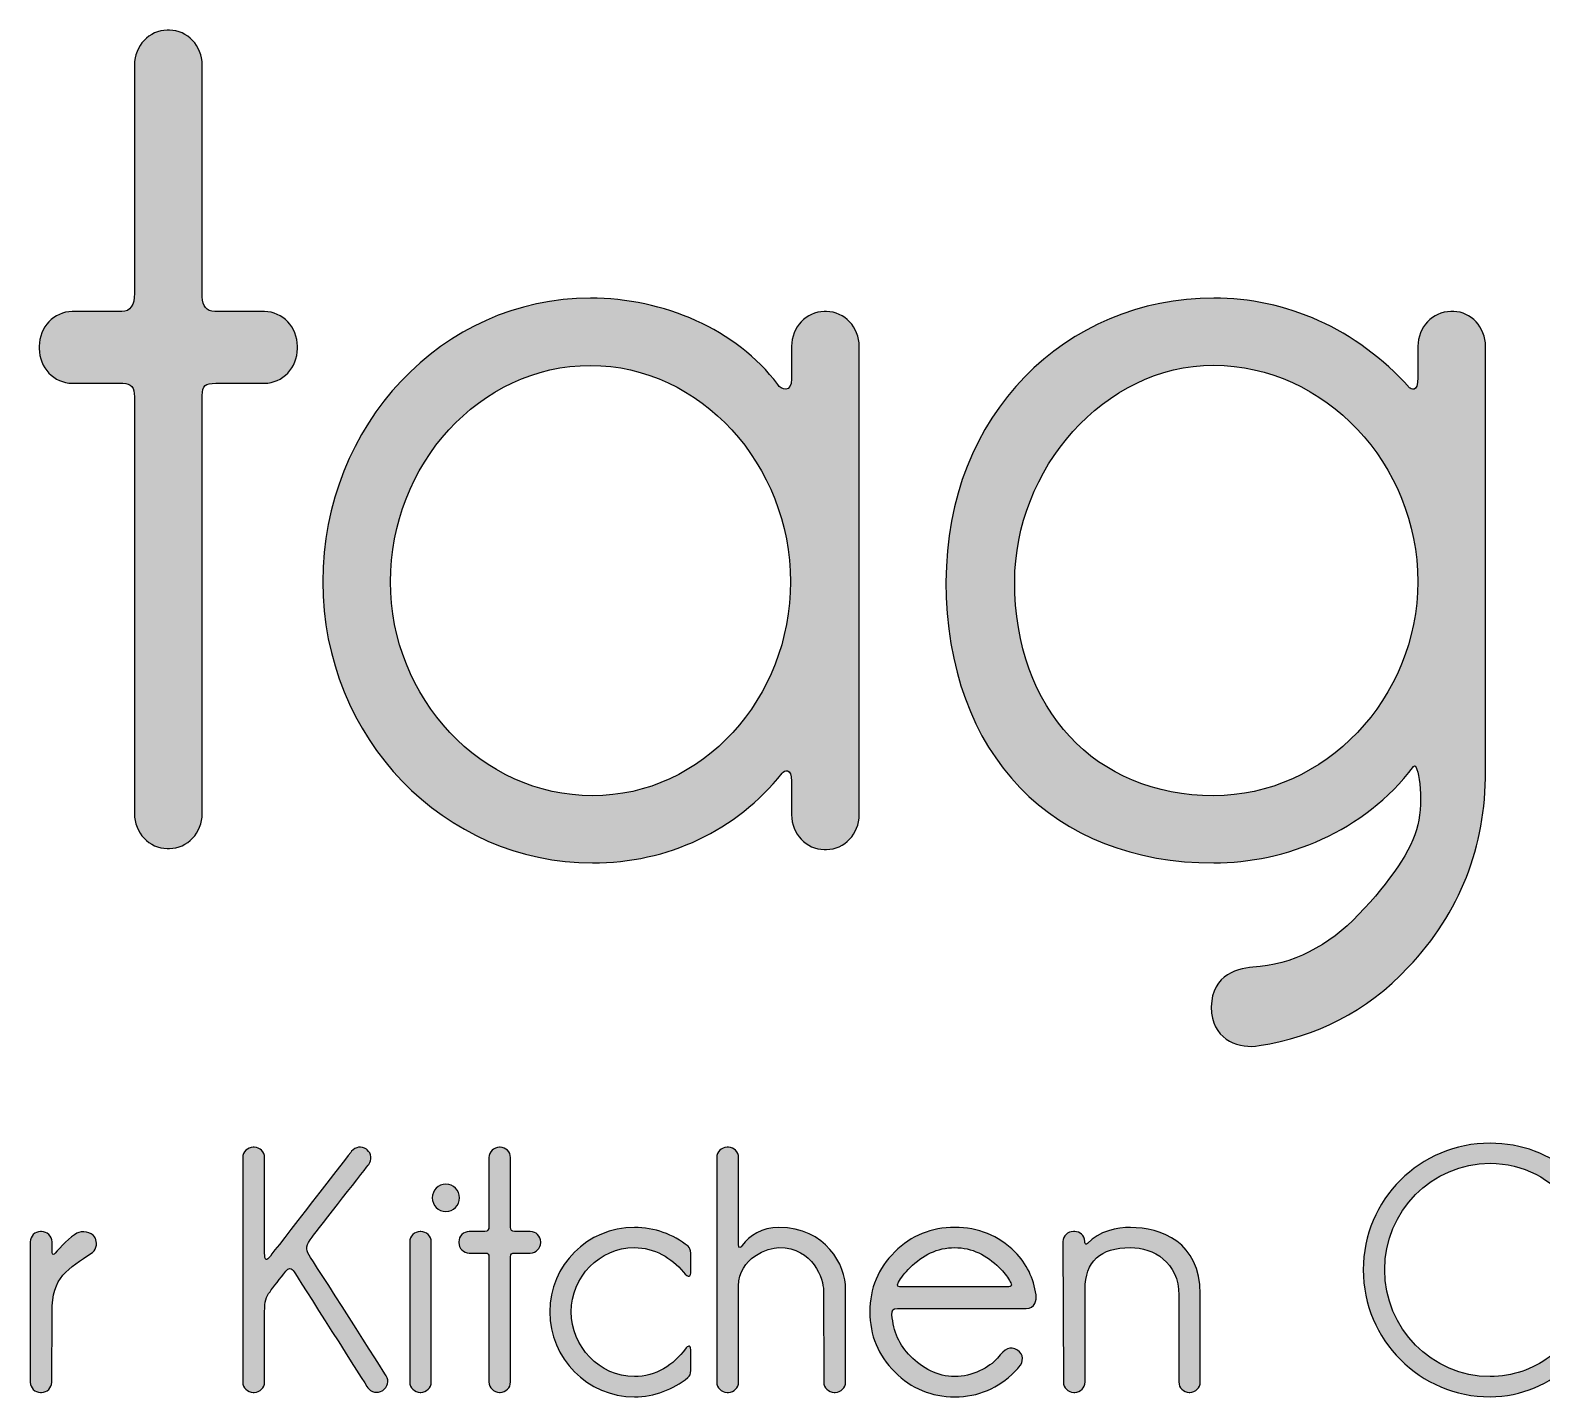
# Model space of a CAD drawing. Extents: x -743 to 1142, y -1188 to 1589.
# Drawn here: x -333.6 to -187.7, y 474.5 to 606.3 of the extents above; entities that cross this region are included whole.
import ezdxf

# ---------------------------------------------------------------- set-up
doc = ezdxf.new("R2010")
doc.units = 0
doc.header["$MEASUREMENT"] = 0
doc.layers.add('LAYER_1', color=7, linetype='CONTINUOUS')

# ---------------------------------------------------------------- blocks, each defined once
blk = doc.blocks.new('BLOCK_21')
at = {"layer": 'LAYER_1'}
h = blk.add_hatch(color=1, dxfattribs=at)
h.dxf.hatch_style = 2
edge = h.paths.add_edge_path()
edge.add_spline(control_points=[(-184.92, 496.03), (-184.69, 495.8), (-184.56, 495.67), (-184.56, 495.35), (-184.56, 495.15), (-184.56, 494.05), (-184.56, 493.27), (-184.56, 492.88), (-184.82, 492.92), (-184.98, 493.14), (-186.77, 495.48), (-189.52, 497), (-192.73, 497), (-198.36, 497), (-202.9, 492.37), (-202.9, 486.73), (-202.9, 481.12), (-198.36, 476.43), (-192.73, 476.43), (-190.59, 476.43), (-188.61, 477.14), (-187.02, 478.31), (-186.9, 478.4), (-186.64, 478.57), (-186.64, 479.25), (-186.64, 479.86), (-186.64, 484.98), (-186.64, 484.98), (-186.64, 485.53), (-186.21, 485.98), (-185.66, 485.98), (-185.66, 485.98), (-185.57, 485.98), (-185.57, 485.98), (-185.02, 485.98), (-184.56, 485.53), (-184.56, 484.98), (-184.56, 484.98), (-184.56, 478.79), (-184.56, 478.44), (-184.56, 478.05), (-184.63, 477.82), (-184.92, 477.59), (-186.99, 475.78), (-189.68, 474.48), (-192.73, 474.48), (-199.5, 474.48), (-204.97, 479.99), (-204.97, 486.73), (-204.97, 493.5), (-199.5, 498.94), (-192.73, 498.94), (-189.68, 498.94), (-186.93, 497.87), (-184.92, 496.03)], knot_values=[0, 0, 0, 0, 1, 1, 1, 2, 2, 2, 3, 3, 3, 4, 4, 4, 5, 5, 5, 6, 6, 6, 7, 7, 7, 8, 8, 8, 9, 9, 9, 10, 10, 10, 11, 11, 11, 12, 12, 12, 13, 13, 13, 14, 14, 14, 15, 15, 15, 16, 16, 16, 17, 17, 17, 18, 18, 18, 18], degree=3, periodic=1)
h = blk.add_hatch(color=1, dxfattribs=at)
h.dxf.hatch_style = 2
edge = h.paths.add_edge_path()
edge.add_spline(control_points=[(-306.67, 488.15), (-306.28, 487.6), (-299.22, 476.49), (-299.22, 476.49), (-298.93, 476.04), (-299.06, 475.42), (-299.55, 475.1), (-299.55, 475.1), (-299.61, 475.07), (-299.61, 475.07), (-300.06, 474.78), (-300.71, 474.91), (-301, 475.36), (-301, 475.36), (-307.84, 486.11), (-308.1, 486.53), (-308.36, 486.96), (-308.65, 486.92), (-308.91, 486.6), (-309.39, 485.95), (-310.17, 484.98), (-310.43, 484.62), (-310.82, 484.14), (-310.95, 483.65), (-310.95, 482.71), (-310.95, 481.77), (-310.95, 475.91), (-310.95, 475.91), (-310.95, 475.36), (-311.4, 474.91), (-311.95, 474.91), (-311.95, 474.91), (-312.05, 474.91), (-312.05, 474.91), (-312.6, 474.91), (-313.06, 475.36), (-313.06, 475.91), (-313.06, 475.91), (-313.06, 497.55), (-313.06, 497.55), (-313.06, 498.1), (-312.6, 498.55), (-312.05, 498.55), (-312.05, 498.55), (-311.95, 498.55), (-311.95, 498.55), (-311.4, 498.55), (-310.95, 498.1), (-310.95, 497.55), (-310.95, 497.55), (-310.95, 489.06), (-310.95, 488.35), (-310.95, 487.6), (-310.79, 487.54), (-310.4, 488.06), (-310.01, 488.58), (-302.56, 498.16), (-302.56, 498.16), (-302.2, 498.62), (-301.59, 498.68), (-301.13, 498.36), (-301.13, 498.36), (-301.07, 498.29), (-301.07, 498.29), (-300.65, 497.97), (-300.55, 497.32), (-300.91, 496.9), (-300.91, 496.9), (-305.8, 490.62), (-306.38, 489.87), (-306.96, 489.13), (-307.03, 488.74), (-306.67, 488.15)], knot_values=[0, 0, 0, 0, 1, 1, 1, 2, 2, 2, 3, 3, 3, 4, 4, 4, 5, 5, 5, 6, 6, 6, 7, 7, 7, 8, 8, 8, 9, 9, 9, 10, 10, 10, 11, 11, 11, 12, 12, 12, 13, 13, 13, 14, 14, 14, 15, 15, 15, 16, 16, 16, 17, 17, 17, 18, 18, 18, 19, 19, 19, 20, 20, 20, 21, 21, 21, 22, 22, 22, 23, 23, 23, 24, 24, 24, 24], degree=3, periodic=1)
h = blk.add_hatch(color=1, dxfattribs=at)
h.dxf.hatch_style = 2
edge = h.paths.add_edge_path()
edge.add_spline(control_points=[(-284.32, 489.42), (-284.32, 489.42), (-284.32, 489.35), (-284.32, 489.35), (-284.32, 488.8), (-284.77, 488.35), (-285.32, 488.35), (-285.32, 488.35), (-286.52, 488.35), (-286.81, 488.35), (-287.14, 488.35), (-287.23, 488.28), (-287.23, 487.99), (-287.23, 487.7), (-287.23, 475.91), (-287.23, 475.91), (-287.23, 475.36), (-287.69, 474.91), (-288.24, 474.91), (-288.24, 474.91), (-288.3, 474.91), (-288.3, 474.91), (-288.85, 474.91), (-289.31, 475.36), (-289.31, 475.91), (-289.31, 475.91), (-289.31, 487.67), (-289.31, 487.96), (-289.31, 488.22), (-289.4, 488.35), (-289.66, 488.35), (-289.89, 488.35), (-291.22, 488.35), (-291.22, 488.35), (-291.77, 488.35), (-292.22, 488.8), (-292.22, 489.35), (-292.22, 489.35), (-292.22, 489.42), (-292.22, 489.42), (-292.22, 489.97), (-291.77, 490.42), (-291.22, 490.42), (-291.22, 490.42), (-289.96, 490.42), (-289.7, 490.42), (-289.44, 490.42), (-289.31, 490.62), (-289.31, 490.94), (-289.31, 491.3), (-289.31, 497.55), (-289.31, 497.55), (-289.31, 498.1), (-288.85, 498.55), (-288.3, 498.55), (-288.3, 498.55), (-288.24, 498.55), (-288.24, 498.55), (-287.69, 498.55), (-287.23, 498.1), (-287.23, 497.55), (-287.23, 497.55), (-287.23, 491.13), (-287.23, 490.84), (-287.23, 490.58), (-287.1, 490.42), (-286.85, 490.42), (-286.59, 490.42), (-285.32, 490.42), (-285.32, 490.42), (-284.77, 490.42), (-284.32, 489.97), (-284.32, 489.42)], knot_values=[0, 0, 0, 0, 1, 1, 1, 2, 2, 2, 3, 3, 3, 4, 4, 4, 5, 5, 5, 6, 6, 6, 7, 7, 7, 8, 8, 8, 9, 9, 9, 10, 10, 10, 11, 11, 11, 12, 12, 12, 13, 13, 13, 14, 14, 14, 15, 15, 15, 16, 16, 16, 17, 17, 17, 18, 18, 18, 19, 19, 19, 20, 20, 20, 21, 21, 21, 22, 22, 22, 23, 23, 23, 24, 24, 24, 24], degree=3, periodic=1)
h = blk.add_hatch(color=1, dxfattribs=at)
h.dxf.hatch_style = 2
edge = h.paths.add_edge_path()
edge.add_spline(control_points=[(-254.9, 484.85), (-254.9, 484.85), (-254.9, 476.59), (-254.9, 476.59), (-254.9, 476.59), (-254.9, 475.91), (-254.9, 475.91), (-254.9, 475.36), (-255.35, 474.91), (-255.9, 474.91), (-255.9, 474.91), (-256, 474.91), (-256, 474.91), (-256.55, 474.91), (-257.01, 475.36), (-257.01, 475.91), (-257.01, 475.91), (-257.04, 484.72), (-257.04, 484.72), (-257.04, 485.82), (-257.98, 488.87), (-261.35, 488.87), (-262.35, 488.87), (-265.23, 487.9), (-265.23, 485.17), (-265.23, 484.88), (-265.23, 475.91), (-265.23, 475.91), (-265.23, 475.36), (-265.66, 474.91), (-266.21, 474.91), (-266.21, 474.91), (-266.34, 474.91), (-266.34, 474.91), (-266.89, 474.91), (-267.34, 475.36), (-267.34, 475.91), (-267.34, 475.91), (-267.34, 476.36), (-267.34, 476.36), (-267.34, 476.36), (-267.34, 497.55), (-267.34, 497.55), (-267.34, 498.1), (-266.89, 498.55), (-266.34, 498.55), (-266.34, 498.55), (-266.21, 498.55), (-266.21, 498.55), (-265.66, 498.55), (-265.23, 498.1), (-265.23, 497.55), (-265.23, 497.55), (-265.23, 489.45), (-265.23, 489.19), (-265.23, 488.67), (-264.98, 488.9), (-264.88, 489.06), (-264.2, 490.03), (-262.97, 490.81), (-261.35, 490.81), (-256.78, 490.81), (-254.9, 487.18), (-254.9, 484.85)], knot_values=[0, 0, 0, 0, 1, 1, 1, 2, 2, 2, 3, 3, 3, 4, 4, 4, 5, 5, 5, 6, 6, 6, 7, 7, 7, 8, 8, 8, 9, 9, 9, 10, 10, 10, 11, 11, 11, 12, 12, 12, 13, 13, 13, 14, 14, 14, 15, 15, 15, 16, 16, 16, 17, 17, 17, 18, 18, 18, 19, 19, 19, 20, 20, 20, 21, 21, 21, 21], degree=3, periodic=1)
h = blk.add_hatch(color=1, dxfattribs=at)
h.dxf.hatch_style = 2
edge = h.paths.add_edge_path()
edge.add_spline(control_points=[(-327.57, 488.41), (-329.94, 486.76), (-331.46, 486.11), (-331.46, 482.65), (-331.46, 482.65), (-331.49, 475.88), (-331.49, 475.88), (-331.49, 475.33), (-331.94, 474.91), (-332.49, 474.91), (-332.49, 474.91), (-332.56, 474.91), (-332.56, 474.91), (-333.11, 474.91), (-333.56, 475.33), (-333.56, 475.88), (-333.56, 475.88), (-333.56, 489.42), (-333.56, 489.42), (-333.56, 489.97), (-333.11, 490.42), (-332.56, 490.42), (-332.56, 490.42), (-332.49, 490.42), (-332.49, 490.42), (-331.94, 490.42), (-331.46, 489.97), (-331.46, 489.42), (-331.46, 489.42), (-331.46, 488.67), (-331.46, 488.41), (-331.46, 488.12), (-331.26, 488.19), (-331.17, 488.32), (-330.68, 488.9), (-329.68, 489.94), (-329.06, 490.26), (-328.58, 490.52), (-327.67, 490.42), (-327.34, 489.87), (-327.34, 489.84), (-327.31, 489.81), (-327.28, 489.77), (-327.12, 489.45), (-327.08, 488.74), (-327.57, 488.41)], knot_values=[0, 0, 0, 0, 1, 1, 1, 2, 2, 2, 3, 3, 3, 4, 4, 4, 5, 5, 5, 6, 6, 6, 7, 7, 7, 8, 8, 8, 9, 9, 9, 10, 10, 10, 11, 11, 11, 12, 12, 12, 13, 13, 13, 14, 14, 14, 15, 15, 15, 15], degree=3, periodic=1)
h = blk.add_hatch(color=1, dxfattribs=at)
h.dxf.hatch_style = 2
edge = h.paths.add_edge_path()
edge.add_spline(control_points=[(-294.88, 489.42), (-294.88, 489.42), (-294.88, 475.91), (-294.88, 475.91), (-294.88, 475.36), (-295.33, 474.91), (-295.88, 474.91), (-295.88, 474.91), (-295.95, 474.91), (-295.95, 474.91), (-296.5, 474.91), (-296.95, 475.36), (-296.95, 475.91), (-296.95, 475.91), (-296.95, 489.42), (-296.95, 489.42), (-296.95, 489.97), (-296.5, 490.42), (-295.95, 490.42), (-295.95, 490.42), (-295.88, 490.42), (-295.88, 490.42), (-295.33, 490.42), (-294.88, 489.97), (-294.88, 489.42)], knot_values=[0, 0, 0, 0, 1, 1, 1, 2, 2, 2, 3, 3, 3, 4, 4, 4, 5, 5, 5, 6, 6, 6, 7, 7, 7, 8, 8, 8, 8], degree=3, periodic=1)
h = blk.add_hatch(color=1, dxfattribs=at)
h.dxf.hatch_style = 2
edge = h.paths.add_edge_path()
edge.add_spline(control_points=[(-269.84, 479.02), (-269.84, 478.63), (-269.84, 477.59), (-269.84, 477.01), (-269.84, 476.69), (-269.93, 476.49), (-270.13, 476.33), (-271.52, 475.2), (-273.34, 474.48), (-275.28, 474.48), (-279.81, 474.48), (-283.44, 478.18), (-283.44, 482.68), (-283.44, 487.18), (-279.81, 490.81), (-275.28, 490.81), (-273.34, 490.81), (-271.52, 490.16), (-270.1, 489), (-269.97, 488.87), (-269.84, 488.67), (-269.84, 488.35), (-269.84, 487.8), (-269.84, 486.79), (-269.84, 486.57), (-269.84, 486.08), (-270.03, 485.85), (-270.55, 486.5), (-271.68, 487.9), (-273.37, 488.87), (-275.28, 488.87), (-278.65, 488.87), (-281.37, 486.05), (-281.37, 482.68), (-281.37, 479.31), (-278.65, 476.43), (-275.28, 476.43), (-273.24, 476.43), (-271.46, 477.56), (-270.35, 479.12), (-270.16, 479.38), (-269.84, 479.57), (-269.84, 479.02)], knot_values=[0, 0, 0, 0, 1, 1, 1, 2, 2, 2, 3, 3, 3, 4, 4, 4, 5, 5, 5, 6, 6, 6, 7, 7, 7, 8, 8, 8, 9, 9, 9, 10, 10, 10, 11, 11, 11, 12, 12, 12, 13, 13, 13, 14, 14, 14, 14], degree=3, periodic=1)
h = blk.add_hatch(color=1, dxfattribs=at)
h.dxf.hatch_style = 2
edge = h.paths.add_edge_path()
edge.add_spline(control_points=[(-237.5, 483), (-237.5, 483), (-249.91, 483), (-249.91, 483), (-250.36, 483), (-250.46, 482.87), (-250.43, 482.39), (-250.3, 480.77), (-249.71, 479.44), (-248.65, 478.4), (-247.48, 477.24), (-246.05, 476.43), (-244.37, 476.43), (-242.72, 476.43), (-241, 477.3), (-240.26, 478.21), (-239.51, 479.12), (-239.06, 479.44), (-238.31, 478.99), (-237.73, 478.6), (-237.7, 477.85), (-238.18, 477.33), (-238.31, 477.17), (-238.44, 477.04), (-238.57, 476.91), (-240.19, 475.29), (-242.1, 474.48), (-244.37, 474.48), (-246.64, 474.48), (-248.55, 475.29), (-250.17, 476.88), (-251.76, 478.5), (-252.57, 480.41), (-252.57, 482.68), (-252.57, 484.95), (-251.76, 486.86), (-250.17, 488.45), (-248.55, 490.07), (-246.64, 490.81), (-244.37, 490.81), (-242.1, 490.81), (-240.19, 490.07), (-238.57, 488.45), (-237.44, 487.31), (-236.76, 485.92), (-236.53, 484.3), (-236.47, 483.81), (-236.6, 483), (-237.5, 483)], knot_values=[0, 0, 0, 0, 1, 1, 1, 2, 2, 2, 3, 3, 3, 4, 4, 4, 5, 5, 5, 6, 6, 6, 7, 7, 7, 8, 8, 8, 9, 9, 9, 10, 10, 10, 11, 11, 11, 12, 12, 12, 13, 13, 13, 14, 14, 14, 15, 15, 15, 16, 16, 16, 16], degree=3, periodic=1)
edge = h.paths.add_edge_path()
edge.add_spline(control_points=[(-239.09, 485.69), (-239.32, 486.11), (-239.64, 486.53), (-240.09, 486.96), (-241.29, 488.15), (-242.72, 488.87), (-244.37, 488.87), (-246.05, 488.87), (-247.48, 488.15), (-248.68, 486.96), (-249.2, 486.44), (-249.55, 485.95), (-249.81, 485.53), (-250.04, 485.11), (-249.88, 485.08), (-249.36, 485.08), (-249.36, 485.08), (-239.38, 485.08), (-239.38, 485.08), (-238.7, 485.08), (-238.9, 485.37), (-239.09, 485.69)], knot_values=[0, 0, 0, 0, 1, 1, 1, 2, 2, 2, 3, 3, 3, 4, 4, 4, 5, 5, 5, 6, 6, 6, 7, 7, 7, 7], degree=3, periodic=1)
h = blk.add_hatch(color=1, dxfattribs=at)
h.dxf.hatch_style = 2
edge = h.paths.add_edge_path()
edge.add_spline(control_points=[(-220.69, 484.4), (-220.69, 484.4), (-220.69, 475.91), (-220.69, 475.91), (-220.69, 475.36), (-221.14, 474.91), (-221.69, 474.91), (-221.69, 474.91), (-221.76, 474.91), (-221.76, 474.91), (-222.31, 474.91), (-222.76, 475.36), (-222.76, 475.91), (-222.76, 475.91), (-222.76, 484.27), (-222.76, 484.27), (-222.76, 487.47), (-225.19, 488.87), (-227.42, 488.87), (-230.37, 488.87), (-231.8, 487.54), (-231.8, 484.85), (-231.8, 484.46), (-231.8, 475.91), (-231.8, 475.91), (-231.8, 475.36), (-232.25, 474.91), (-232.8, 474.91), (-232.8, 474.91), (-232.9, 474.91), (-232.9, 474.91), (-233.45, 474.91), (-233.9, 475.36), (-233.9, 475.91), (-233.9, 475.91), (-233.94, 489.45), (-233.94, 489.45), (-233.94, 490), (-233.48, 490.42), (-232.93, 490.42), (-232.93, 490.42), (-232.8, 490.42), (-232.8, 490.42), (-232.32, 490.42), (-231.83, 490.07), (-231.83, 489.45), (-231.83, 489.35), (-231.83, 489.42), (-231.83, 489.35), (-231.83, 489.19), (-231.67, 489.16), (-231.57, 489.26), (-230.47, 490.49), (-228.69, 490.81), (-227.42, 490.81), (-224.48, 490.81), (-220.69, 489.42), (-220.69, 484.4)], knot_values=[0, 0, 0, 0, 1, 1, 1, 2, 2, 2, 3, 3, 3, 4, 4, 4, 5, 5, 5, 6, 6, 6, 7, 7, 7, 8, 8, 8, 9, 9, 9, 10, 10, 10, 11, 11, 11, 12, 12, 12, 13, 13, 13, 14, 14, 14, 15, 15, 15, 16, 16, 16, 17, 17, 17, 18, 18, 18, 19, 19, 19, 19], degree=3, periodic=1)
for points, knots in [([(-184.92, 496.03), (-184.69, 495.8), (-184.56, 495.67), (-184.56, 495.35), (-184.56, 495.15), (-184.56, 494.05), (-184.56, 493.27), (-184.56, 492.88), (-184.82, 492.92), (-184.98, 493.14), (-186.77, 495.48), (-189.52, 497), (-192.73, 497), (-198.36, 497), (-202.9, 492.37), (-202.9, 486.73), (-202.9, 481.12), (-198.36, 476.43), (-192.73, 476.43), (-190.59, 476.43), (-188.61, 477.14), (-187.02, 478.31), (-186.9, 478.4), (-186.64, 478.57), (-186.64, 479.25), (-186.64, 479.86), (-186.64, 484.98), (-186.64, 484.98), (-186.64, 485.53), (-186.21, 485.98), (-185.66, 485.98), (-185.66, 485.98), (-185.57, 485.98), (-185.57, 485.98), (-185.02, 485.98), (-184.56, 485.53), (-184.56, 484.98), (-184.56, 484.98), (-184.56, 478.79), (-184.56, 478.44), (-184.56, 478.05), (-184.63, 477.82), (-184.92, 477.59), (-186.99, 475.78), (-189.68, 474.48), (-192.73, 474.48), (-199.5, 474.48), (-204.97, 479.99), (-204.97, 486.73), (-204.97, 493.5), (-199.5, 498.94), (-192.73, 498.94), (-189.68, 498.94), (-186.93, 497.87), (-184.92, 496.03)], [0, 0, 0, 0, 1, 1, 1, 2, 2, 2, 3, 3, 3, 4, 4, 4, 5, 5, 5, 6, 6, 6, 7, 7, 7, 8, 8, 8, 9, 9, 9, 10, 10, 10, 11, 11, 11, 12, 12, 12, 13, 13, 13, 14, 14, 14, 15, 15, 15, 16, 16, 16, 17, 17, 17, 18, 18, 18, 18]), ([(-306.67, 488.15), (-306.28, 487.6), (-299.22, 476.49), (-299.22, 476.49), (-298.93, 476.04), (-299.06, 475.42), (-299.55, 475.1), (-299.55, 475.1), (-299.61, 475.07), (-299.61, 475.07), (-300.06, 474.78), (-300.71, 474.91), (-301, 475.36), (-301, 475.36), (-307.84, 486.11), (-308.1, 486.53), (-308.36, 486.96), (-308.65, 486.92), (-308.91, 486.6), (-309.39, 485.95), (-310.17, 484.98), (-310.43, 484.62), (-310.82, 484.14), (-310.95, 483.65), (-310.95, 482.71), (-310.95, 481.77), (-310.95, 475.91), (-310.95, 475.91), (-310.95, 475.36), (-311.4, 474.91), (-311.95, 474.91), (-311.95, 474.91), (-312.05, 474.91), (-312.05, 474.91), (-312.6, 474.91), (-313.06, 475.36), (-313.06, 475.91), (-313.06, 475.91), (-313.06, 497.55), (-313.06, 497.55), (-313.06, 498.1), (-312.6, 498.55), (-312.05, 498.55), (-312.05, 498.55), (-311.95, 498.55), (-311.95, 498.55), (-311.4, 498.55), (-310.95, 498.1), (-310.95, 497.55), (-310.95, 497.55), (-310.95, 489.06), (-310.95, 488.35), (-310.95, 487.6), (-310.79, 487.54), (-310.4, 488.06), (-310.01, 488.58), (-302.56, 498.16), (-302.56, 498.16), (-302.2, 498.62), (-301.59, 498.68), (-301.13, 498.36), (-301.13, 498.36), (-301.07, 498.29), (-301.07, 498.29), (-300.65, 497.97), (-300.55, 497.32), (-300.91, 496.9), (-300.91, 496.9), (-305.8, 490.62), (-306.38, 489.87), (-306.96, 489.13), (-307.03, 488.74), (-306.67, 488.15)], [0, 0, 0, 0, 1, 1, 1, 2, 2, 2, 3, 3, 3, 4, 4, 4, 5, 5, 5, 6, 6, 6, 7, 7, 7, 8, 8, 8, 9, 9, 9, 10, 10, 10, 11, 11, 11, 12, 12, 12, 13, 13, 13, 14, 14, 14, 15, 15, 15, 16, 16, 16, 17, 17, 17, 18, 18, 18, 19, 19, 19, 20, 20, 20, 21, 21, 21, 22, 22, 22, 23, 23, 23, 24, 24, 24, 24]), ([(-284.32, 489.42), (-284.32, 489.42), (-284.32, 489.35), (-284.32, 489.35), (-284.32, 488.8), (-284.77, 488.35), (-285.32, 488.35), (-285.32, 488.35), (-286.52, 488.35), (-286.81, 488.35), (-287.14, 488.35), (-287.23, 488.28), (-287.23, 487.99), (-287.23, 487.7), (-287.23, 475.91), (-287.23, 475.91), (-287.23, 475.36), (-287.69, 474.91), (-288.24, 474.91), (-288.24, 474.91), (-288.3, 474.91), (-288.3, 474.91), (-288.85, 474.91), (-289.31, 475.36), (-289.31, 475.91), (-289.31, 475.91), (-289.31, 487.67), (-289.31, 487.96), (-289.31, 488.22), (-289.4, 488.35), (-289.66, 488.35), (-289.89, 488.35), (-291.22, 488.35), (-291.22, 488.35), (-291.77, 488.35), (-292.22, 488.8), (-292.22, 489.35), (-292.22, 489.35), (-292.22, 489.42), (-292.22, 489.42), (-292.22, 489.97), (-291.77, 490.42), (-291.22, 490.42), (-291.22, 490.42), (-289.96, 490.42), (-289.7, 490.42), (-289.44, 490.42), (-289.31, 490.62), (-289.31, 490.94), (-289.31, 491.3), (-289.31, 497.55), (-289.31, 497.55), (-289.31, 498.1), (-288.85, 498.55), (-288.3, 498.55), (-288.3, 498.55), (-288.24, 498.55), (-288.24, 498.55), (-287.69, 498.55), (-287.23, 498.1), (-287.23, 497.55), (-287.23, 497.55), (-287.23, 491.13), (-287.23, 490.84), (-287.23, 490.58), (-287.1, 490.42), (-286.85, 490.42), (-286.59, 490.42), (-285.32, 490.42), (-285.32, 490.42), (-284.77, 490.42), (-284.32, 489.97), (-284.32, 489.42)], [0, 0, 0, 0, 1, 1, 1, 2, 2, 2, 3, 3, 3, 4, 4, 4, 5, 5, 5, 6, 6, 6, 7, 7, 7, 8, 8, 8, 9, 9, 9, 10, 10, 10, 11, 11, 11, 12, 12, 12, 13, 13, 13, 14, 14, 14, 15, 15, 15, 16, 16, 16, 17, 17, 17, 18, 18, 18, 19, 19, 19, 20, 20, 20, 21, 21, 21, 22, 22, 22, 23, 23, 23, 24, 24, 24, 24]), ([(-254.9, 484.85), (-254.9, 484.85), (-254.9, 476.59), (-254.9, 476.59), (-254.9, 476.59), (-254.9, 475.91), (-254.9, 475.91), (-254.9, 475.36), (-255.35, 474.91), (-255.9, 474.91), (-255.9, 474.91), (-256, 474.91), (-256, 474.91), (-256.55, 474.91), (-257.01, 475.36), (-257.01, 475.91), (-257.01, 475.91), (-257.04, 484.72), (-257.04, 484.72), (-257.04, 485.82), (-257.98, 488.87), (-261.35, 488.87), (-262.35, 488.87), (-265.23, 487.9), (-265.23, 485.17), (-265.23, 484.88), (-265.23, 475.91), (-265.23, 475.91), (-265.23, 475.36), (-265.66, 474.91), (-266.21, 474.91), (-266.21, 474.91), (-266.34, 474.91), (-266.34, 474.91), (-266.89, 474.91), (-267.34, 475.36), (-267.34, 475.91), (-267.34, 475.91), (-267.34, 476.36), (-267.34, 476.36), (-267.34, 476.36), (-267.34, 497.55), (-267.34, 497.55), (-267.34, 498.1), (-266.89, 498.55), (-266.34, 498.55), (-266.34, 498.55), (-266.21, 498.55), (-266.21, 498.55), (-265.66, 498.55), (-265.23, 498.1), (-265.23, 497.55), (-265.23, 497.55), (-265.23, 489.45), (-265.23, 489.19), (-265.23, 488.67), (-264.98, 488.9), (-264.88, 489.06), (-264.2, 490.03), (-262.97, 490.81), (-261.35, 490.81), (-256.78, 490.81), (-254.9, 487.18), (-254.9, 484.85)], [0, 0, 0, 0, 1, 1, 1, 2, 2, 2, 3, 3, 3, 4, 4, 4, 5, 5, 5, 6, 6, 6, 7, 7, 7, 8, 8, 8, 9, 9, 9, 10, 10, 10, 11, 11, 11, 12, 12, 12, 13, 13, 13, 14, 14, 14, 15, 15, 15, 16, 16, 16, 17, 17, 17, 18, 18, 18, 19, 19, 19, 20, 20, 20, 21, 21, 21, 21]), ([(-327.57, 488.41), (-329.94, 486.76), (-331.46, 486.11), (-331.46, 482.65), (-331.46, 482.65), (-331.49, 475.88), (-331.49, 475.88), (-331.49, 475.33), (-331.94, 474.91), (-332.49, 474.91), (-332.49, 474.91), (-332.56, 474.91), (-332.56, 474.91), (-333.11, 474.91), (-333.56, 475.33), (-333.56, 475.88), (-333.56, 475.88), (-333.56, 489.42), (-333.56, 489.42), (-333.56, 489.97), (-333.11, 490.42), (-332.56, 490.42), (-332.56, 490.42), (-332.49, 490.42), (-332.49, 490.42), (-331.94, 490.42), (-331.46, 489.97), (-331.46, 489.42), (-331.46, 489.42), (-331.46, 488.67), (-331.46, 488.41), (-331.46, 488.12), (-331.26, 488.19), (-331.17, 488.32), (-330.68, 488.9), (-329.68, 489.94), (-329.06, 490.26), (-328.58, 490.52), (-327.67, 490.42), (-327.34, 489.87), (-327.34, 489.84), (-327.31, 489.81), (-327.28, 489.77), (-327.12, 489.45), (-327.08, 488.74), (-327.57, 488.41)], [0, 0, 0, 0, 1, 1, 1, 2, 2, 2, 3, 3, 3, 4, 4, 4, 5, 5, 5, 6, 6, 6, 7, 7, 7, 8, 8, 8, 9, 9, 9, 10, 10, 10, 11, 11, 11, 12, 12, 12, 13, 13, 13, 14, 14, 14, 15, 15, 15, 15]), ([(-294.88, 489.42), (-294.88, 489.42), (-294.88, 475.91), (-294.88, 475.91), (-294.88, 475.36), (-295.33, 474.91), (-295.88, 474.91), (-295.88, 474.91), (-295.95, 474.91), (-295.95, 474.91), (-296.5, 474.91), (-296.95, 475.36), (-296.95, 475.91), (-296.95, 475.91), (-296.95, 489.42), (-296.95, 489.42), (-296.95, 489.97), (-296.5, 490.42), (-295.95, 490.42), (-295.95, 490.42), (-295.88, 490.42), (-295.88, 490.42), (-295.33, 490.42), (-294.88, 489.97), (-294.88, 489.42)], [0, 0, 0, 0, 1, 1, 1, 2, 2, 2, 3, 3, 3, 4, 4, 4, 5, 5, 5, 6, 6, 6, 7, 7, 7, 8, 8, 8, 8]), ([(-269.84, 479.02), (-269.84, 478.63), (-269.84, 477.59), (-269.84, 477.01), (-269.84, 476.69), (-269.93, 476.49), (-270.13, 476.33), (-271.52, 475.2), (-273.34, 474.48), (-275.28, 474.48), (-279.81, 474.48), (-283.44, 478.18), (-283.44, 482.68), (-283.44, 487.18), (-279.81, 490.81), (-275.28, 490.81), (-273.34, 490.81), (-271.52, 490.16), (-270.1, 489), (-269.97, 488.87), (-269.84, 488.67), (-269.84, 488.35), (-269.84, 487.8), (-269.84, 486.79), (-269.84, 486.57), (-269.84, 486.08), (-270.03, 485.85), (-270.55, 486.5), (-271.68, 487.9), (-273.37, 488.87), (-275.28, 488.87), (-278.65, 488.87), (-281.37, 486.05), (-281.37, 482.68), (-281.37, 479.31), (-278.65, 476.43), (-275.28, 476.43), (-273.24, 476.43), (-271.46, 477.56), (-270.35, 479.12), (-270.16, 479.38), (-269.84, 479.57), (-269.84, 479.02)], [0, 0, 0, 0, 1, 1, 1, 2, 2, 2, 3, 3, 3, 4, 4, 4, 5, 5, 5, 6, 6, 6, 7, 7, 7, 8, 8, 8, 9, 9, 9, 10, 10, 10, 11, 11, 11, 12, 12, 12, 13, 13, 13, 14, 14, 14, 14]), ([(-237.5, 483), (-237.5, 483), (-249.91, 483), (-249.91, 483), (-250.36, 483), (-250.46, 482.87), (-250.43, 482.39), (-250.3, 480.77), (-249.71, 479.44), (-248.65, 478.4), (-247.48, 477.24), (-246.05, 476.43), (-244.37, 476.43), (-242.72, 476.43), (-241, 477.3), (-240.26, 478.21), (-239.51, 479.12), (-239.06, 479.44), (-238.31, 478.99), (-237.73, 478.6), (-237.7, 477.85), (-238.18, 477.33), (-238.31, 477.17), (-238.44, 477.04), (-238.57, 476.91), (-240.19, 475.29), (-242.1, 474.48), (-244.37, 474.48), (-246.64, 474.48), (-248.55, 475.29), (-250.17, 476.88), (-251.76, 478.5), (-252.57, 480.41), (-252.57, 482.68), (-252.57, 484.95), (-251.76, 486.86), (-250.17, 488.45), (-248.55, 490.07), (-246.64, 490.81), (-244.37, 490.81), (-242.1, 490.81), (-240.19, 490.07), (-238.57, 488.45), (-237.44, 487.31), (-236.76, 485.92), (-236.53, 484.3), (-236.47, 483.81), (-236.6, 483), (-237.5, 483)], [0, 0, 0, 0, 1, 1, 1, 2, 2, 2, 3, 3, 3, 4, 4, 4, 5, 5, 5, 6, 6, 6, 7, 7, 7, 8, 8, 8, 9, 9, 9, 10, 10, 10, 11, 11, 11, 12, 12, 12, 13, 13, 13, 14, 14, 14, 15, 15, 15, 16, 16, 16, 16]), ([(-220.69, 484.4), (-220.69, 484.4), (-220.69, 475.91), (-220.69, 475.91), (-220.69, 475.36), (-221.14, 474.91), (-221.69, 474.91), (-221.69, 474.91), (-221.76, 474.91), (-221.76, 474.91), (-222.31, 474.91), (-222.76, 475.36), (-222.76, 475.91), (-222.76, 475.91), (-222.76, 484.27), (-222.76, 484.27), (-222.76, 487.47), (-225.19, 488.87), (-227.42, 488.87), (-230.37, 488.87), (-231.8, 487.54), (-231.8, 484.85), (-231.8, 484.46), (-231.8, 475.91), (-231.8, 475.91), (-231.8, 475.36), (-232.25, 474.91), (-232.8, 474.91), (-232.8, 474.91), (-232.9, 474.91), (-232.9, 474.91), (-233.45, 474.91), (-233.9, 475.36), (-233.9, 475.91), (-233.9, 475.91), (-233.94, 489.45), (-233.94, 489.45), (-233.94, 490), (-233.48, 490.42), (-232.93, 490.42), (-232.93, 490.42), (-232.8, 490.42), (-232.8, 490.42), (-232.32, 490.42), (-231.83, 490.07), (-231.83, 489.45), (-231.83, 489.35), (-231.83, 489.42), (-231.83, 489.35), (-231.83, 489.19), (-231.67, 489.16), (-231.57, 489.26), (-230.47, 490.49), (-228.69, 490.81), (-227.42, 490.81), (-224.48, 490.81), (-220.69, 489.42), (-220.69, 484.4)], [0, 0, 0, 0, 1, 1, 1, 2, 2, 2, 3, 3, 3, 4, 4, 4, 5, 5, 5, 6, 6, 6, 7, 7, 7, 8, 8, 8, 9, 9, 9, 10, 10, 10, 11, 11, 11, 12, 12, 12, 13, 13, 13, 14, 14, 14, 15, 15, 15, 16, 16, 16, 17, 17, 17, 18, 18, 18, 19, 19, 19, 19]), ([(-239.09, 485.69), (-239.32, 486.11), (-239.64, 486.53), (-240.09, 486.96), (-241.29, 488.15), (-242.72, 488.87), (-244.37, 488.87), (-246.05, 488.87), (-247.48, 488.15), (-248.68, 486.96), (-249.2, 486.44), (-249.55, 485.95), (-249.81, 485.53), (-250.04, 485.11), (-249.88, 485.08), (-249.36, 485.08), (-249.36, 485.08), (-239.38, 485.08), (-239.38, 485.08), (-238.7, 485.08), (-238.9, 485.37), (-239.09, 485.69)], [0, 0, 0, 0, 1, 1, 1, 2, 2, 2, 3, 3, 3, 4, 4, 4, 5, 5, 5, 6, 6, 6, 7, 7, 7, 7])]:
    blk.add_open_spline(points, degree=3, knots=knots, dxfattribs=at)

msp = doc.modelspace()

# ---------------------------------------------------------------- hatches: boundary and pattern name
at = {"layer": 'LAYER_1'}
h = msp.add_hatch(color=1, dxfattribs=at)
h.dxf.hatch_style = 2
edge = h.paths.add_edge_path()
edge.add_spline(control_points=[(-307.79, 575.8), (-307.79, 575.8), (-307.79, 575.59), (-307.79, 575.59), (-307.79, 573.75), (-309.22, 572.24), (-310.95, 572.24), (-310.95, 572.24), (-315.65, 572.24), (-315.65, 572.24), (-316.67, 572.24), (-316.97, 572.02), (-316.97, 571.05), (-316.97, 571.05), (-316.97, 530.72), (-316.97, 530.72), (-316.97, 528.89), (-318.4, 527.37), (-320.14, 527.37), (-320.14, 527.37), (-320.34, 527.37), (-320.34, 527.37), (-322.08, 527.37), (-323.51, 528.89), (-323.51, 530.72), (-323.51, 530.72), (-323.51, 570.94), (-323.51, 570.94), (-323.51, 571.8), (-323.81, 572.24), (-324.63, 572.24), (-324.63, 572.24), (-329.53, 572.24), (-329.53, 572.24), (-331.26, 572.24), (-332.69, 573.75), (-332.69, 575.59), (-332.69, 575.59), (-332.69, 575.8), (-332.69, 575.8), (-332.69, 577.64), (-331.26, 579.15), (-329.53, 579.15), (-329.53, 579.15), (-324.73, 579.15), (-324.73, 579.15), (-323.91, 579.15), (-323.51, 579.8), (-323.51, 580.88), (-323.51, 580.88), (-323.51, 602.94), (-323.51, 602.94), (-323.51, 604.77), (-322.08, 606.29), (-320.34, 606.29), (-320.34, 606.29), (-320.14, 606.29), (-320.14, 606.29), (-318.4, 606.29), (-316.97, 604.77), (-316.97, 602.94), (-316.97, 602.94), (-316.97, 580.56), (-316.97, 580.56), (-316.97, 579.7), (-316.57, 579.15), (-315.75, 579.15), (-315.75, 579.15), (-310.95, 579.15), (-310.95, 579.15), (-309.22, 579.15), (-307.79, 577.64), (-307.79, 575.8)], knot_values=[0, 0, 0, 0, 1, 1, 1, 2, 2, 2, 3, 3, 3, 4, 4, 4, 5, 5, 5, 6, 6, 6, 7, 7, 7, 8, 8, 8, 9, 9, 9, 10, 10, 10, 11, 11, 11, 12, 12, 12, 13, 13, 13, 14, 14, 14, 15, 15, 15, 16, 16, 16, 17, 17, 17, 18, 18, 18, 19, 19, 19, 20, 20, 20, 21, 21, 21, 22, 22, 22, 23, 23, 23, 24, 24, 24, 24], degree=3, periodic=0)
edge.add_line((-307.79, 575.8), (-307.79, 575.8))
h = msp.add_hatch(color=1, dxfattribs=at)
h.dxf.hatch_style = 2
edge = h.paths.add_edge_path()
edge.add_spline(control_points=[(-279.52, 580.45), (-272.47, 580.45), (-265.43, 577.42), (-261.45, 572.13), (-261.14, 571.59), (-260.12, 571.26), (-260.12, 572.67), (-260.12, 572.67), (-260.12, 575.8), (-260.12, 575.8), (-260.12, 577.64), (-258.7, 579.15), (-256.96, 579.15), (-256.96, 579.15), (-256.75, 579.15), (-256.75, 579.15), (-255.02, 579.15), (-253.59, 577.64), (-253.59, 575.8), (-253.59, 575.8), (-253.59, 530.62), (-253.59, 530.62), (-253.59, 528.78), (-255.02, 527.27), (-256.75, 527.27), (-256.75, 527.27), (-256.96, 527.27), (-256.96, 527.27), (-258.7, 527.27), (-260.12, 528.78), (-260.12, 530.62), (-260.12, 530.62), (-260.12, 533.86), (-260.12, 533.86), (-260.12, 535.16), (-260.84, 534.94), (-261.04, 534.62), (-265.43, 529.1), (-272.06, 525.97), (-279.31, 525.97), (-293.6, 525.97), (-305.34, 537.97), (-305.34, 553.1), (-305.34, 568.23), (-293.81, 580.45), (-279.52, 580.45)], knot_values=[0, 0, 0, 0, 1, 1, 1, 2, 2, 2, 3, 3, 3, 4, 4, 4, 5, 5, 5, 6, 6, 6, 7, 7, 7, 8, 8, 8, 9, 9, 9, 10, 10, 10, 11, 11, 11, 12, 12, 12, 13, 13, 13, 14, 14, 14, 15, 15, 15, 15], degree=3, periodic=0)
edge.add_line((-279.52, 580.45), (-279.52, 580.45))
edge = h.paths.add_edge_path()
edge.add_spline(control_points=[(-279.31, 532.45), (-268.7, 532.45), (-260.22, 541.86), (-260.22, 553.1), (-260.22, 564.34), (-268.9, 573.96), (-279.52, 573.96), (-290.23, 573.96), (-298.81, 564.34), (-298.81, 553.1), (-298.81, 541.86), (-290.03, 532.45), (-279.31, 532.45)], knot_values=[0, 0, 0, 0, 1, 1, 1, 2, 2, 2, 3, 3, 3, 4, 4, 4, 4], degree=3, periodic=0)
edge.add_line((-279.31, 532.45), (-279.31, 532.45))
h = msp.add_hatch(color=1, dxfattribs=at)
h.dxf.hatch_style = 2
edge = h.paths.add_edge_path()
edge.add_spline(control_points=[(-193.17, 575.8), (-193.17, 575.8), (-193.17, 534.83), (-193.17, 534.83), (-193.17, 527.48), (-195.62, 521.21), (-200.62, 515.91), (-204.7, 511.59), (-209.5, 509.21), (-215.01, 508.35), (-216.84, 508.02), (-219.29, 508.78), (-219.6, 511.48), (-219.91, 514.94), (-217.35, 515.81), (-215.62, 515.91), (-211.84, 516.13), (-208.27, 517.97), (-205.41, 520.99), (-202.35, 524.24), (-200.31, 527.16), (-199.7, 529.64), (-199.09, 532.02), (-199.7, 535.91), (-200.11, 535.26), (-204.9, 528.99), (-212.46, 525.97), (-219.39, 525.97), (-234.81, 525.97), (-245.22, 536.34), (-245.22, 553.1), (-245.22, 569.32), (-233.59, 580.45), (-219.39, 580.45), (-212.46, 580.45), (-205.62, 577.53), (-200.51, 571.8), (-200.41, 571.7), (-199.7, 571.26), (-199.7, 572.78), (-199.7, 572.78), (-199.7, 575.8), (-199.7, 575.8), (-199.7, 577.64), (-198.27, 579.15), (-196.53, 579.15), (-196.53, 579.15), (-196.23, 579.15), (-196.23, 579.15), (-194.6, 579.15), (-193.17, 577.64), (-193.17, 575.8)], knot_values=[0, 0, 0, 0, 1, 1, 1, 2, 2, 2, 3, 3, 3, 4, 4, 4, 5, 5, 5, 6, 6, 6, 7, 7, 7, 8, 8, 8, 9, 9, 9, 10, 10, 10, 11, 11, 11, 12, 12, 12, 13, 13, 13, 14, 14, 14, 15, 15, 15, 16, 16, 16, 17, 17, 17, 17], degree=3, periodic=0)
edge.add_line((-193.17, 575.8), (-193.17, 575.8))
edge = h.paths.add_edge_path()
edge.add_spline(control_points=[(-199.7, 553.1), (-199.7, 564.45), (-208.68, 573.97), (-219.4, 573.97), (-230.01, 573.97), (-238.59, 563.91), (-238.59, 553.1), (-238.59, 540.78), (-230.83, 532.45), (-219.4, 532.45), (-208.68, 532.45), (-199.7, 541.86), (-199.7, 553.1)], knot_values=[0, 0, 0, 0, 1, 1, 1, 2, 2, 2, 3, 3, 3, 4, 4, 4, 4], degree=3, periodic=0)
edge.add_line((-199.7, 553.1), (-199.7, 553.1))
h = msp.add_hatch(color=1, dxfattribs=at)
h.dxf.hatch_style = 2
edge = h.paths.add_edge_path()
edge.add_spline(control_points=[(-292.15, 493.67), (-292.15, 492.94), (-292.74, 492.36), (-293.46, 492.36), (-294.19, 492.36), (-294.78, 492.94), (-294.78, 493.67), (-294.78, 494.4), (-294.19, 494.98), (-293.46, 494.98), (-292.74, 494.98), (-292.15, 494.4), (-292.15, 493.67)], knot_values=[0, 0, 0, 0, 1, 1, 1, 2, 2, 2, 3, 3, 3, 4, 4, 4, 4], degree=3, periodic=1)

# ---------------------------------------------------------------- linework, layer by layer
at = {"layer": 'LAYER_1', "color": 1}
for points, knots in [([(-307.79, 575.8), (-307.79, 575.8), (-307.79, 575.59), (-307.79, 575.59), (-307.79, 573.75), (-309.22, 572.24), (-310.95, 572.24), (-310.95, 572.24), (-315.65, 572.24), (-315.65, 572.24), (-316.67, 572.24), (-316.97, 572.02), (-316.97, 571.05), (-316.97, 571.05), (-316.97, 530.72), (-316.97, 530.72), (-316.97, 528.89), (-318.4, 527.37), (-320.14, 527.37), (-320.14, 527.37), (-320.34, 527.37), (-320.34, 527.37), (-322.08, 527.37), (-323.51, 528.89), (-323.51, 530.72), (-323.51, 530.72), (-323.51, 570.94), (-323.51, 570.94), (-323.51, 571.8), (-323.81, 572.24), (-324.63, 572.24), (-324.63, 572.24), (-329.53, 572.24), (-329.53, 572.24), (-331.26, 572.24), (-332.69, 573.75), (-332.69, 575.59), (-332.69, 575.59), (-332.69, 575.8), (-332.69, 575.8), (-332.69, 577.64), (-331.26, 579.15), (-329.53, 579.15), (-329.53, 579.15), (-324.73, 579.15), (-324.73, 579.15), (-323.91, 579.15), (-323.51, 579.8), (-323.51, 580.88), (-323.51, 580.88), (-323.51, 602.94), (-323.51, 602.94), (-323.51, 604.77), (-322.08, 606.29), (-320.34, 606.29), (-320.34, 606.29), (-320.14, 606.29), (-320.14, 606.29), (-318.4, 606.29), (-316.97, 604.77), (-316.97, 602.94), (-316.97, 602.94), (-316.97, 580.56), (-316.97, 580.56), (-316.97, 579.7), (-316.57, 579.15), (-315.75, 579.15), (-315.75, 579.15), (-310.95, 579.15), (-310.95, 579.15), (-309.22, 579.15), (-307.79, 577.64), (-307.79, 575.8)], [0, 0, 0, 0, 1, 1, 1, 2, 2, 2, 3, 3, 3, 4, 4, 4, 5, 5, 5, 6, 6, 6, 7, 7, 7, 8, 8, 8, 9, 9, 9, 10, 10, 10, 11, 11, 11, 12, 12, 12, 13, 13, 13, 14, 14, 14, 15, 15, 15, 16, 16, 16, 17, 17, 17, 18, 18, 18, 19, 19, 19, 20, 20, 20, 21, 21, 21, 22, 22, 22, 23, 23, 23, 24, 24, 24, 24]), ([(-279.52, 580.45), (-272.47, 580.45), (-265.43, 577.42), (-261.45, 572.13), (-261.14, 571.59), (-260.12, 571.26), (-260.12, 572.67), (-260.12, 572.67), (-260.12, 575.8), (-260.12, 575.8), (-260.12, 577.64), (-258.7, 579.15), (-256.96, 579.15), (-256.96, 579.15), (-256.75, 579.15), (-256.75, 579.15), (-255.02, 579.15), (-253.59, 577.64), (-253.59, 575.8), (-253.59, 575.8), (-253.59, 530.62), (-253.59, 530.62), (-253.59, 528.78), (-255.02, 527.27), (-256.75, 527.27), (-256.75, 527.27), (-256.96, 527.27), (-256.96, 527.27), (-258.7, 527.27), (-260.12, 528.78), (-260.12, 530.62), (-260.12, 530.62), (-260.12, 533.86), (-260.12, 533.86), (-260.12, 535.16), (-260.84, 534.94), (-261.04, 534.62), (-265.43, 529.1), (-272.06, 525.97), (-279.31, 525.97), (-293.6, 525.97), (-305.34, 537.97), (-305.34, 553.1), (-305.34, 568.23), (-293.81, 580.45), (-279.52, 580.45)], [0, 0, 0, 0, 1, 1, 1, 2, 2, 2, 3, 3, 3, 4, 4, 4, 5, 5, 5, 6, 6, 6, 7, 7, 7, 8, 8, 8, 9, 9, 9, 10, 10, 10, 11, 11, 11, 12, 12, 12, 13, 13, 13, 14, 14, 14, 15, 15, 15, 15]), ([(-193.17, 575.8), (-193.17, 575.8), (-193.17, 534.83), (-193.17, 534.83), (-193.17, 527.48), (-195.62, 521.21), (-200.62, 515.91), (-204.7, 511.59), (-209.5, 509.21), (-215.01, 508.35), (-216.84, 508.02), (-219.29, 508.78), (-219.6, 511.48), (-219.91, 514.94), (-217.35, 515.81), (-215.62, 515.91), (-211.84, 516.13), (-208.27, 517.97), (-205.41, 520.99), (-202.35, 524.24), (-200.31, 527.16), (-199.7, 529.64), (-199.09, 532.02), (-199.7, 535.91), (-200.11, 535.26), (-204.9, 528.99), (-212.46, 525.97), (-219.39, 525.97), (-234.81, 525.97), (-245.22, 536.34), (-245.22, 553.1), (-245.22, 569.32), (-233.59, 580.45), (-219.39, 580.45), (-212.46, 580.45), (-205.62, 577.53), (-200.51, 571.8), (-200.41, 571.7), (-199.7, 571.26), (-199.7, 572.78), (-199.7, 572.78), (-199.7, 575.8), (-199.7, 575.8), (-199.7, 577.64), (-198.27, 579.15), (-196.53, 579.15), (-196.53, 579.15), (-196.23, 579.15), (-196.23, 579.15), (-194.6, 579.15), (-193.17, 577.64), (-193.17, 575.8)], [0, 0, 0, 0, 1, 1, 1, 2, 2, 2, 3, 3, 3, 4, 4, 4, 5, 5, 5, 6, 6, 6, 7, 7, 7, 8, 8, 8, 9, 9, 9, 10, 10, 10, 11, 11, 11, 12, 12, 12, 13, 13, 13, 14, 14, 14, 15, 15, 15, 16, 16, 16, 17, 17, 17, 17]), ([(-279.31, 532.45), (-268.7, 532.45), (-260.22, 541.86), (-260.22, 553.1), (-260.22, 564.34), (-268.9, 573.96), (-279.52, 573.96), (-290.23, 573.96), (-298.81, 564.34), (-298.81, 553.1), (-298.81, 541.86), (-290.03, 532.45), (-279.31, 532.45)], [0, 0, 0, 0, 1, 1, 1, 2, 2, 2, 3, 3, 3, 4, 4, 4, 4]), ([(-199.7, 553.1), (-199.7, 564.45), (-208.68, 573.97), (-219.4, 573.97), (-230.01, 573.97), (-238.59, 563.91), (-238.59, 553.1), (-238.59, 540.78), (-230.83, 532.45), (-219.4, 532.45), (-208.68, 532.45), (-199.7, 541.86), (-199.7, 553.1)], [0, 0, 0, 0, 1, 1, 1, 2, 2, 2, 3, 3, 3, 4, 4, 4, 4])]:
    msp.add_open_spline(points, degree=3, knots=knots, dxfattribs=at)
at = {"layer": 'LAYER_1'}
msp.add_open_spline([(-292.15, 493.67), (-292.15, 492.94), (-292.74, 492.36), (-293.46, 492.36), (-294.19, 492.36), (-294.78, 492.94), (-294.78, 493.67), (-294.78, 494.4), (-294.19, 494.98), (-293.46, 494.98), (-292.74, 494.98), (-292.15, 494.4), (-292.15, 493.67)], degree=3, knots=[0, 0, 0, 0, 1, 1, 1, 2, 2, 2, 3, 3, 3, 4, 4, 4, 4], dxfattribs=at)

# ---------------------------------------------------------------- block references
msp.add_blockref('BLOCK_21', (0, 0), dxfattribs=at)

doc.saveas('drawing.dxf')
